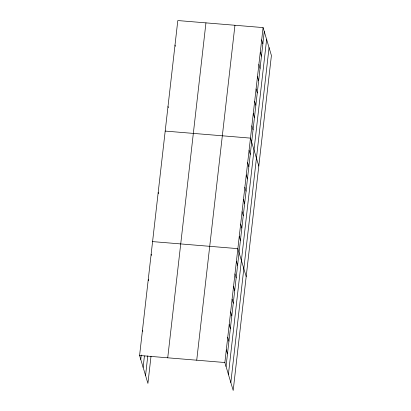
<?xml version="1.0" encoding="UTF-8"?>
<svg xmlns="http://www.w3.org/2000/svg" width="411" height="411" viewBox="0 0 411 411"><rect width="100%" height="100%" fill="white"/><g stroke="black" fill="none" stroke-linecap="round" stroke-linejoin="round"><path stroke-width="0.62" d="M151.017 356.209L147.914 383.412L139.586 355.484L177.809 20.55L263.086 27.588L271.414 55.516L233.191 390.45L224.868 362.523L263.086 27.588M140.768 359.44L141.271 355.006M143.126 367.347L144.425 355.962M145.556 375.5L147.79 355.885M167.729 357.806L205.947 22.872M196.725 360.2L234.943 25.266M226.045 366.478L264.268 31.544M228.403 374.39L266.626 39.456M230.833 382.538L269.056 47.604M165.196 131.078L250.474 138.117L258.802 166.044M152.584 241.606L237.861 248.645L246.189 276.572M139.586 355.484L224.868 362.523M261.684 39.872L262.865 43.823M260.286 52.151L261.463 56.107M258.884 64.435L260.06 68.385M257.481 76.713L258.663 80.664M256.079 88.992L257.26 92.948M254.681 101.276L255.858 105.226M253.279 113.554L254.455 117.51M251.876 125.838L253.053 129.789M249.076 150.4L250.253 154.351M247.674 162.679L248.85 166.635M246.271 174.963L247.448 178.913M244.869 187.241L246.05 191.197M243.466 199.52L244.648 203.476M242.069 211.804L243.245 215.754M240.666 224.082L241.843 228.038M239.264 236.366L240.445 240.317M175.004 45.112L175.343 46.243M236.417 261.298L237.599 265.254M234.974 273.952L236.155 277.908M233.53 286.606L234.712 290.556M232.087 299.259L233.268 303.21M230.643 311.913L231.825 315.864M167.996 106.516L168.335 107.646M229.199 324.567L230.381 328.517M227.756 337.215L228.932 341.171M226.312 349.869L227.489 353.825M158.189 192.482L158.523 193.612M151.14 254.26L151.474 255.39M148.253 279.567L148.587 280.698M142.473 330.177L142.812 331.307"/></g></svg>
